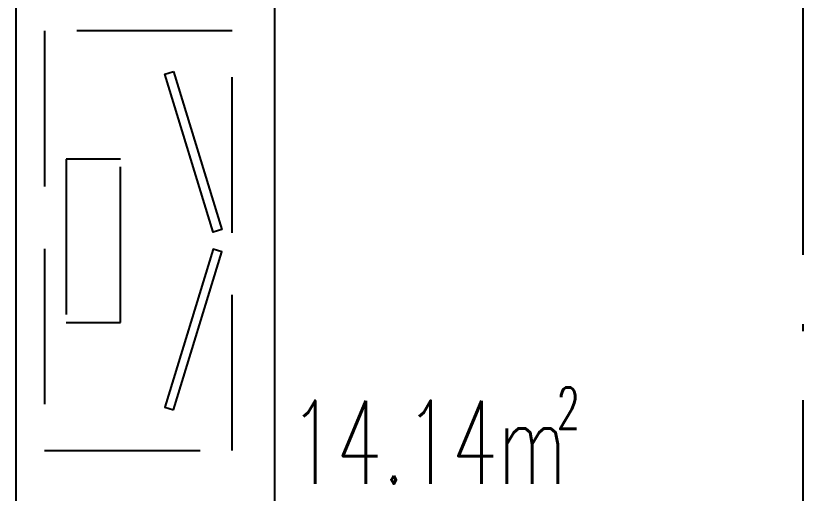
# Model space of a CAD drawing. Extents: x 68243 to 108563, y 14962 to 43474.
# Drawn here: x 90995 to 93274, y 33836 to 35217 of the extents above; entities that cross this region are included whole.
import ezdxf

# ---------------------------------------------------------------- set-up
doc = ezdxf.new("R2010")
doc.units = 0
doc.header["$LTSCALE"] = 1000
doc.header["$MEASUREMENT"] = 0
doc.linetypes.add('DASH', pattern=[0.35, 0.25, -0.1])
doc.linetypes.add('DOTE', pattern=[2.4200000000000004, 2, -0.2, 0.02, -0.2])
for name, color, linetype in [('A-DOTE', 1, 'Continuous'), ('A-房间名称', 7, 'Continuous'), ('A-立面看线', 7, 'Continuous')]:
    doc.layers.add(name, color=color, linetype=linetype)
doc.styles.add('_TCH_WINDOW', font='SIMPLEX', dxfattribs={"height": 3.5, "bigfont": 'GBCBIG'})

# ---------------------------------------------------------------- blocks, each defined once
blk = doc.blocks.new('*U70')
at = {"color": 0}
for p, q in [((1324.999999999942, 4.365574568510056e-11), (-1324.999999999942, -2.91038304567337e-11)), ((-1324.999999999898, -749.9999999999418), (1325.000000000087, -749.9999999999418))]:
    blk.add_line(p, q, dxfattribs=at)
at = {"color": 0, "linetype": 'DASH', "ltscale": 1.8}
for points in [[(9.555597397338715, -666.4243224141974), (9.555597397338715, -123.401918696647), (-1204.380816677454, -123.401918696778), (-1204.380816677454, -666.4243224143283)], [(-833.6626096400141, -603.9540750822634), (-361.1626096400578, -603.9540750821325), (-361.1626096400869, -446.4540750821034), (-833.6626096400141, -446.4540750822198)]]:
    blk.add_lwpolyline(points, close=True, dxfattribs=at)
at = {"color": 0}
for points in [[(-1086.435080900439, -293.1123468325968), (-629.8904088799754, -153.5326331394317), (-622.1359803414671, -178.8962260294065), (-1078.680652361756, -318.4759397224989)], [(-108.3901383797784, -293.1123468324804), (-564.9348104001692, -153.5326331393589), (-572.6892389387067, -178.8962260294502), (-116.1445669183013, -318.4759397224552)]]:
    blk.add_lwpolyline(points, close=True, dxfattribs=at)

msp = doc.modelspace()

# ---------------------------------------------------------------- linework, layer by layer
at = {"layer": 'A-DOTE', "linetype": 'DOTE'}
msp.add_line((93273.70152820693, 32105.21380195668), (93273.70152820693, 37225.21380195703), dxfattribs=at)

# ---------------------------------------------------------------- block references
at = {"layer": 'A-立面看线', "rotation": 270}
msp.add_blockref('*U70', (91744.9809934143, 33968.96342505788), dxfattribs=at)

# ---------------------------------------------------------------- texts
at = {"layer": 'A-房间名称', "color": 7, "style": '_TCH_WINDOW', "width": 0.65}
for s, height, p in [('2', 120, (92560.28571428572, 34022.28042569877)), ('14.14m', 240, (91787.71428571429, 33863.39774413452))]:
    msp.add_text(s, height=height, dxfattribs=at).set_placement(p)

doc.saveas('drawing.dxf')
